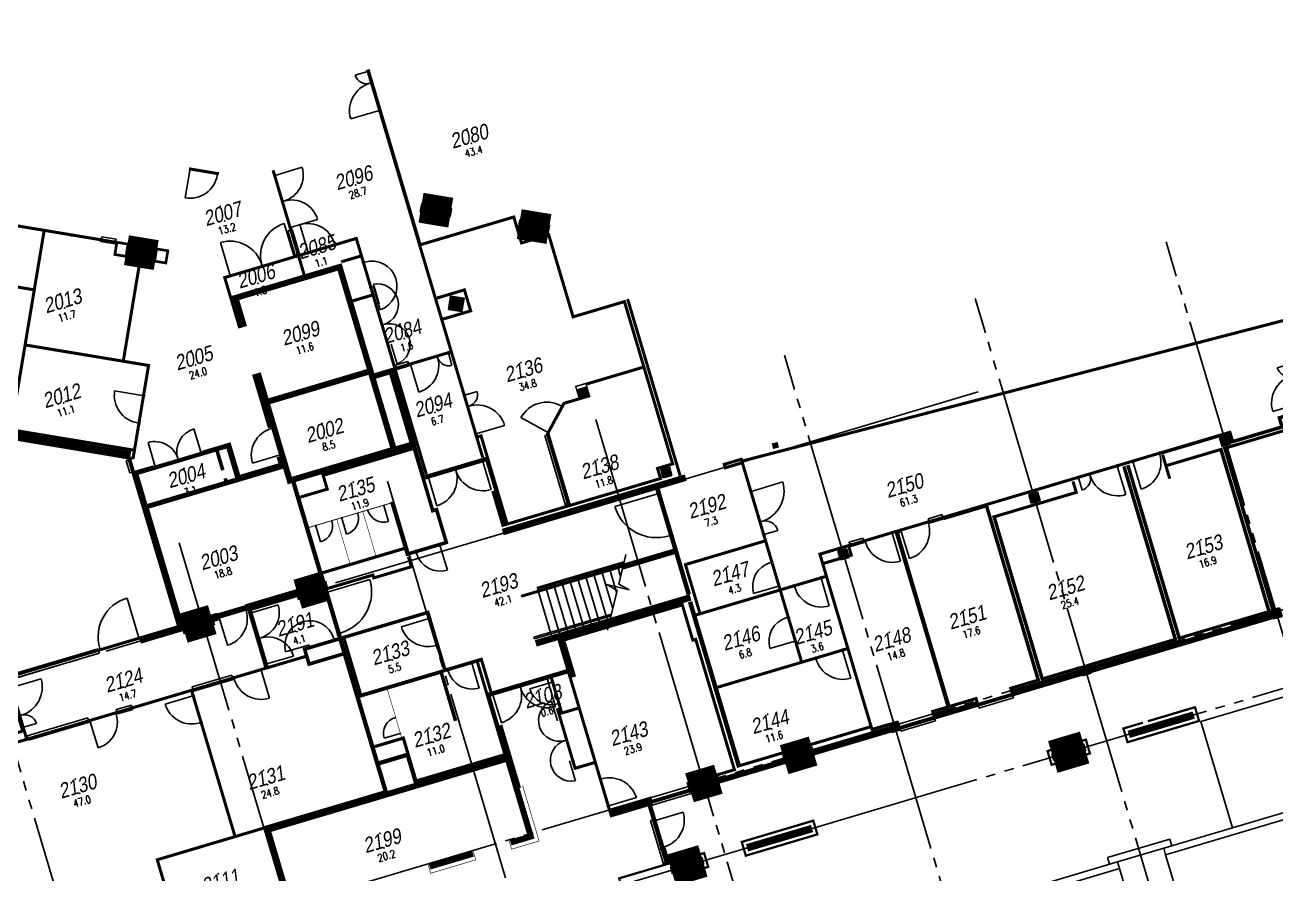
# Model space of a CAD drawing. Extents: x -10617 to 141157, y 29682 to 109360.
# Drawn here: x 33514 to 74983, y 68256 to 96394 of the extents above; entities that cross this region are included whole.
import ezdxf
from ezdxf.enums import TextEntityAlignment as Align

# ---------------------------------------------------------------- set-up
doc = ezdxf.new("R2010")
doc.units = 0
doc.header["$LTSCALE"] = 50
doc.linetypes.add('4PHAN', pattern=[158.75, 127, -6.35, 6.35, -6.35, 6.35, -6.35])
doc.linetypes.add('INVISIBLE', pattern=[999999, 0, -999999])
doc.layers.get('0').update_dxf_attribs({"linetype": 'CONTINUOUS'})
for name, color, linetype in [('CL_02', 7, 'CONTINUOUS'), ('ED_02', 7, 'CONTINUOUS'), ('EW_02', 7, 'CONTINUOUS'), ('GRIDLINE_02', 15, '4PHAN'), ('HEADER_02', 7, 'INVISIBLE'), ('ND_02', 7, 'CONTINUOUS'), ('NS_02', 7, 'CONTINUOUS'), ('NW_02', 7, 'CONTINUOUS'), ('RI_02', 7, 'CONTINUOUS'), ('SC_02', 7, 'CONTINUOUS'), ('UF_02', 7, 'CONTINUOUS'), ('WW_02', 7, 'CONTINUOUS')]:
    doc.layers.add(name, color=color, linetype=linetype)
doc.styles.add('SIMPLEX', font='ARIALN.TTF', dxfattribs={"oblique": 10})
doc.styles.get("Standard").update_dxf_attribs({"font": 'simplex.shx'})

# ---------------------------------------------------------------- blocks, each defined once
blk = doc.blocks.new('RM_SPAM')
for p in [(0, 2.5), (0, 0)]:
    blk.add_point(p)
at = {"style": 'SIMPLEX', "oblique": 10}
blk.add_attdef('RM_NUM', text='', height=2.5, dxfattribs=at).set_placement((0, 0), align=Align.CENTER)
at = {"flags": 1}
for tag, p, width in [('SITENO', (-15, 0), 0.8), ('IN_OU_CODE', (-15, -2), 0.8), ('RM_CO_CODE', (-15, -4), 0.8), ('RM_TY_CODE', (-15, -6), 0.7), ('RM_FU_CODE', (-15, -8), 0.8), ('OCC/USE', (-15, -10), 0.8)]:
    blk.add_attdef(tag, p, '', height=1.25, dxfattribs=dict(at, width=width))
at = {"width": 0.8, "flags": 1}
for tag, p in [('BL_NUM', (15, 0)), ('LEVEL', (15, -2)), ('%S/L', (15, -4)), ('STUDCAP', (15, -6))]:
    blk.add_attdef(tag, text='', height=1.25, dxfattribs=at).set_placement(p, align=Align.RIGHT)
at = {"width": 0.8}
for tag, p in [('RM_AREA', (0, -2)), ('USE', (-0.24, -4.05)), ('USE2', (-0.24, -6.05))]:
    blk.add_attdef(tag, text='', height=1.25, dxfattribs=at).set_placement(p, align=Align.CENTER)
at = {"width": 0.8, "flags": 1}
blk.add_attdef('SERVS', text='', height=1.25, dxfattribs=at).set_placement((0, -8), align=Align.CENTER)
blk = doc.blocks.new('SPL')
for p, q in [((1, 0.5), (0, 0.5)), ((1, -0.5), (1, 0.5)), ((0, -0.5), (1, -0.5))]:
    blk.add_line(p, q)
blk = doc.blocks.new('WNOF')
blk.add_line((-0.5, 0), (0.5, 0))
at = {"flags": 1}
blk.add_attdef('SILLHT', text='', height=0.1, dxfattribs=at).set_placement((0, 0), align=Align.MIDDLE)
blk = doc.blocks.new('WNFRAME')
for p, q in [((-0.5, -0.5), (-0.5, 0.5)), ((0.5, -0.5), (0.5, 0.5))]:
    blk.add_line(p, q)
at = {"flags": 1}
blk.add_attdef('SILLHT', text='', height=0.1, dxfattribs=at).set_placement((0, 0), align=Align.MIDDLE)
blk = doc.blocks.new('DR2U90')
for p, q in [((-0.46, 0), (-0.46, 0.65)), ((0.46, 0), (0.46, 0.27))]:
    blk.add_line(p, q)
for centre, radius, start, end in [((-0.46, 0), 0.65, 0, 90), ((0.46, 0), 0.27, 90, 180)]:
    blk.add_arc(centre, radius, start, end)
at = {"flags": 1}
blk.add_attdef('SILLHT', text='', height=0.1, dxfattribs=at).set_placement((0, 0), align=Align.MIDDLE)
blk = doc.blocks.new('DR1H90')
blk.add_line((-0.46, 0), (-0.46, 0.92))
blk.add_arc((-0.46, 0), 0.92, 0, 90)
at = {"flags": 1}
blk.add_attdef('SILLHT', text='', height=0.1, dxfattribs=at).set_placement((0, 0), align=Align.MIDDLE)
blk = doc.blocks.new('DRFRAME')
for p, q in [((-0.5, -0.5), (-0.5, 0.5)), ((0.5, -0.5), (0.5, 0.5))]:
    blk.add_line(p, q)
at = {"flags": 1}
blk.add_attdef('SILLHT', text='', height=0.1, dxfattribs=at).set_placement((0, 0), align=Align.MIDDLE)
blk = doc.blocks.new('DR2H180')
for p, q in [((-0.46, 0.04), (-0.92, 0.04)), ((0.46, 0.04), (0.92, 0.04))]:
    blk.add_line(p, q)
for centre, start, end in [((-0.46, 0), 359.9998, 175.011), ((0.46, 0), 4.989, 180.0002)]:
    blk.add_arc(centre, 0.46, start, end)
at = {"flags": 1}
blk.add_attdef('SILLHT', text='', height=0.1, dxfattribs=at).set_placement((0, 0), align=Align.MIDDLE)
blk = doc.blocks.new('DR2H90')
for p, q in [((-0.46, 0), (-0.46, 0.46)), ((0.46, 0), (0.46, 0.46))]:
    blk.add_line(p, q)
for centre, start, end in [((-0.46, 0), 359.9998, 89.9998), ((0.46, 0), 90.0002, 180.0002)]:
    blk.add_arc(centre, 0.46, start, end)
at = {"flags": 1}
blk.add_attdef('SILLHT', text='', height=0.1, dxfattribs=at).set_placement((0, 0), align=Align.MIDDLE)
blk = doc.blocks.new('DR1H180')
blk.add_line((-0.46, 0.04), (-1.379, 0.04))
blk.add_arc((-0.46, 0), 0.92, 0, 177.5077)
at = {"flags": 1}
blk.add_attdef('SILLHT', text='', height=0.1, dxfattribs=at).set_placement((0, 0), align=Align.MIDDLE)
blk = doc.blocks.new('C-S')
for p, q in [((0.5, 0.5), (-0.5, 0.5)), ((-0.5, 0.5), (-0.5, -0.5)), ((0.5, -0.5), (0.5, 0.5)), ((-0.5, -0.5), (0.5, -0.5))]:
    blk.add_line(p, q)
at = {"const_width": 1}
blk.add_lwpolyline([(-0.5, 0), (0.5, 0)], dxfattribs=at)

msp = doc.modelspace()

# ---------------------------------------------------------------- linework, layer by layer
at = {"layer": 'EW_02', "flags": 128}
for points, const_width in [([(33017, 82792), (37012, 82127)], 280), ([(49349, 79589), (55417, 81392)], 220), ([(50445, 75899), (55574, 77422)], 220), ([(68832, 75004), (74871, 76798)], 190), ([(51634, 74812), (51272, 76029)], 220), ([(70575, 73271), (69926, 73078), (70061, 72623), (72434, 73328), (72298, 73783), (70738, 73319)], 75), ([(70101, 72883), (72258, 73523)], 250), ([(54366, 70058), (54217, 70562)], 150), ([(57448, 69123), (59605, 69763)], 250), ([(53236, 68027), (53211, 68111), (56026, 68948), (56162, 68492), (55025, 68155)], 75)]:
    msp.add_lwpolyline(points, dxfattribs=dict(at, const_width=const_width))
at = {"layer": 'EW_02', "const_width": 75, "flags": 128}
for points in [[(67545, 71875), (68815, 72252), (68680, 72708), (67410, 72330)], [(57408, 68863), (59780, 69568), (59645, 70023), (57273, 69318)]]:
    msp.add_lwpolyline(points, close=True, dxfattribs=at)
at = {"layer": 'GRIDLINE_02'}
for p, q in [((140445, 96394), (2439, 55384)), ((141157, 93997), (3151, 52988)), ((78460, 65247), (71339, 89211)), ((72133, 63367), (65012, 87331)), ((65807, 61487), (58686, 85451)), ((65116, 84233), (-353, 64778)), ((60862, 54958), (52433, 83322)), ((53960, 52907), (45529, 81279)), ((47058, 50856), (38628, 79227)), ((40157, 48805), (31726, 77176))]:
    msp.add_line(p, q, dxfattribs=at)
at = {"layer": 'HEADER_02', "flags": 128}
for points, const_width, elevation in [([(44878, 94915), (45294, 93516)], 120, 2100), ([(38948, 91628), (39935, 91464)], 100, 2100), ([(42325, 89603), (41767, 91482)], 100, 2100), ([(42565, 88798), (42325, 89603)], 100, 2100), ([(36042, 89274), (35035, 89441)], 100, 2100), ([(36515, 89195), (36042, 89274)], 100, 2100), ([(43825, 89120), (42866, 88836)], 100, 2100), ([(42531, 88736), (40230, 88052)], 100, 2100), ([(44980, 87690), (44724, 88553)], 100, 2100), ([(45563, 85730), (45135, 87168)], 100, 2100), ([(46238, 85143), (47599, 85548)], 100, 2100), ([(46238, 85143), (45826, 85020)], 100, 2100), ([(37285, 83162), (37450, 84148)], 100, 2100), ([(48473, 82782), (48057, 84181)], 100, 2100), ([(50840, 82853), (51348, 83790)], 100, 2100), ([(41759, 83084), (42044, 82123)], 200, 2100), ([(50836, 82815), (51523, 80506)], 100, 2100), ([(37775, 81710), (39424, 82200)], 140, 2100), ([(71155, 82213), (70196, 81928)], 100, 2100), ([(36964, 81983), (37084, 81578)], 100, 2100), ([(48755, 81991), (46800, 81409)], 150, 2100), ([(68375, 81387), (69774, 81802)], 100, 2100), ([(54953, 79424), (54506, 80929)], 150, 2100), ([(58020, 79443), (57558, 80996)], 100, 2100), ([(45429, 80485), (44854, 80314)], 30, 1800), ([(44567, 80228), (43991, 80057)], 30, 1800), ([(63946, 80071), (63486, 79934)], 100, 2100), ([(43704, 79972), (43129, 79801)], 30, 1800), ([(62298, 79581), (61320, 79290)], 100, 2100), ([(63486, 79934), (62508, 79643)], 100, 2100), ([(46435, 78931), (47298, 79187)], 118, 2100), ([(60860, 79153), (61320, 79290)], 100, 2100), ([(58519, 77766), (58262, 78628)], 100, 2100), ([(58978, 77798), (59936, 78082)], 100, 2100), ([(43932, 76164), (43490, 77650)], 144, 2100), ([(39897, 76796), (40856, 77081)], 190, 2100), ([(41513, 75132), (40965, 76977)], 150, 2100), ([(47199, 75810), (46914, 76769)], 114, 2100), ([(59060, 75944), (58804, 76807)], 100, 2100), ([(35952, 75671), (37347, 76085)], 100, 2100), ([(43798, 76011), (42935, 75754)], 118, 2100), ([(32959, 74781), (35952, 75671)], 100, 2100), ([(59690, 75401), (60649, 75686)], 100, 2100), ([(40397, 74749), (41374, 75039)], 100, 2100), ([(47493, 75022), (48355, 75278)], 118, 2100), ([(39083, 74358), (40397, 74749)], 100, 2100), ([(50893, 74795), (48938, 74214)], 150, 2100), ([(51224, 73876), (50996, 74643)], 100, 2100), ([(33021, 74487), (33448, 73049)], 150, 2100), ([(39363, 73242), (39078, 74200)], 100, 2100), ([(66257, 74192), (65106, 73850)], 100, 2100), ([(36562, 73609), (35628, 73331)], 100, 2100), ([(37070, 73760), (36562, 73609)], 100, 2100), ([(45795, 73468), (45966, 72893)], 18, 1800), ([(51256, 73417), (51683, 71979)], 100, 2100), ([(62518, 73081), (63668, 73423)], 100, 2100), ([(33620, 72735), (35628, 73331)], 100, 2100), ([(52576, 71430), (52861, 70472)], 100, 2100), ([(54274, 70631), (55569, 71016)], 100, 2100), ([(54651, 69100), (54366, 70058)], 150, 2100), ([(54651, 69100), (54794, 68621)], 150, 2100)]:
    msp.add_lwpolyline(points, dxfattribs=dict(at, const_width=const_width, elevation=elevation))
at = {"layer": 'HEADER_02', "const_width": 100, "flags": 128}
msp.add_lwpolyline([(36964, 81983), (37084, 81578)], dxfattribs=at)
at = {"layer": 'NS_02', "flags": 128}
for points, const_width in [([(45625, 80543), (45429, 80485)], 30), ([(43991, 80057), (43704, 79972)], 30), ([(44854, 80314), (44567, 80228)], 30), ([(44715, 80257), (45142, 78819)], 18), ([(43129, 79801), (42933, 79743)], 30), ([(43852, 80000), (44279, 78562)], 18), ([(45529, 74363), (45795, 73468)], 18), ([(45966, 72893), (45994, 72797)], 18)]:
    msp.add_lwpolyline(points, dxfattribs=dict(at, const_width=const_width))
at = {"layer": 'NW_02', "flags": 128}
for points, const_width in [([(46590, 89154), (45294, 93516)], 120), ([(41767, 91482), (41738, 91578)], 100), ([(48057, 84181), (46594, 89103), (49717, 90031), (49973, 89171), (50875, 89439), (51683, 86721), (53385, 87227), (54984, 81848), (54481, 81698), (54580, 81363), (49548, 79867)], 100), ([(34141, 89540), (33049, 82980), (37092, 82307)], 100), ([(35035, 89441), (33260, 89737)], 100), ([(37386, 88639), (38181, 88507), (38248, 88912), (36560, 89193), (36493, 88788), (37287, 88655)], 89), ([(44724, 88553), (44496, 89320), (43825, 89120)], 100), ([(36779, 85299), (37346, 88702)], 100), ([(42866, 88836), (42531, 88736)], 100), ([(42764, 88127), (42593, 88702)], 100), ([(43996, 88545), (44619, 88730)], 100), ([(40777, 86389), (40492, 87348), (43943, 88373), (45741, 82321), (42291, 81294), (42044, 82123)], 200), ([(40230, 88052), (40134, 88024), (40633, 86346)], 100), ([(33770, 87624), (32883, 87772)], 100), ([(45135, 87168), (44980, 87690)], 100), ([(47169, 87344), (48080, 87615), (48287, 86920), (47376, 86649)], 100), ([(44380, 87251), (45003, 87436)], 100), ([(55232, 81452), (53491, 87311)], 100), ([(57325, 81951), (75769, 86740)], 100), ([(37450, 84148), (37610, 85110), (33566, 85783)], 100), ([(46818, 81504), (45563, 85730)], 100), ([(45120, 84764), (45652, 84922), (46370, 82502), (45838, 82344)], 190), ([(45826, 85020), (45826, 85020)], 100), ([(46238, 85143), (46238, 85143)], 100), ([(53982, 85045), (52136, 84496)], 100), ([(41089, 84813), (41615, 83041)], 100), ([(41759, 83084), (41232, 84855)], 200), ([(41613, 83925), (44872, 84894)], 200), ([(51867, 83999), (51383, 83855), (51348, 83790)], 100), ([(76264, 83723), (75095, 83375), (75185, 83073), (73540, 82584), (73450, 82886), (71157, 82205)], 116), ([(76141, 83611), (76249, 83247), (73232, 82350)], 100), ([(37003, 82026), (37101, 82055), (37285, 83162)], 100), ([(39424, 82200), (40239, 82442), (40546, 81407)], 140), ([(40330, 82555), (39401, 82278)], 23), ([(40303, 82558), (40630, 81458), (41919, 81841)], 50), ([(48473, 82782), (48473, 82782)], 100), ([(48688, 82059), (48487, 82734), (48631, 82777), (48834, 82092)], 100), ([(50840, 82853), (50831, 82835), (50836, 82815)], 100), ([(58290, 82434), (58484, 82484)], 190), ([(39885, 82264), (40071, 81636)], 120), ([(41900, 82081), (41974, 81831)], 100), ([(42641, 80746), (43533, 81011), (43397, 81467), (46359, 82347)], 100), ([(46741, 81314), (46414, 82415)], 144), ([(49490, 79798), (48810, 82085)], 150), ([(71155, 82213), (71155, 82213)], 100), ([(71225, 82150), (71462, 81355)], 100), ([(71382, 81800), (73213, 82344)], 100), ([(73171, 82280), (74739, 77004)], 116), ([(74869, 77043), (73302, 82319)], 116), ([(36953, 82018), (36964, 81983)], 100), ([(37775, 81710), (37195, 81538), (37523, 80435), (42042, 81779)], 140), ([(37752, 81788), (37129, 81603)], 23), ([(37623, 80379), (42067, 81700)], 25), ([(57558, 80996), (57259, 82002), (56694, 81834), (56729, 81719), (57245, 81873)], 100), ([(70196, 81928), (69774, 81802)], 100), ([(71633, 76081), (69943, 81769)], 116), ([(70073, 81808), (71763, 76120)], 116), ([(37072, 81574), (38579, 76503)], 75), ([(40151, 81368), (40172, 81296)], 120), ([(42417, 81227), (43387, 77963)], 144), ([(47298, 79187), (47481, 79242), (47157, 80333), (47031, 80295), (46729, 81310)], 118), ([(68375, 81387), (65432, 80512)], 100), ([(68254, 81267), (68362, 80903), (65582, 80077)], 100), ([(49370, 79762), (49018, 80947)], 100), ([(54506, 80929), (54484, 81000)], 150), ([(45671, 80593), (46187, 78857), (46435, 78931)], 118), ([(63952, 80050), (65438, 80492)], 142), ([(65403, 80407), (67089, 74731)], 116), ([(38687, 76536), (37547, 80370)], 150), ([(67220, 74770), (65652, 80045)], 116), ([(62335, 79592), (62298, 79581)], 100), ([(64116, 73848), (62409, 79592), (62514, 79623)], 142), ([(55518, 77521), (54953, 79424)], 150), ([(58014, 79285), (55407, 78510), (55877, 76928)], 100), ([(58262, 78628), (58020, 79443)], 100), ([(43380, 78240), (46071, 79040)], 105), ([(43541, 77717), (45046, 78164), (45075, 78069), (46321, 78439), (46221, 78774)], 100), ([(55018, 78942), (53279, 78425)], 190), ([(60819, 78797), (60906, 78823), (60812, 79139), (59863, 78857), (61590, 73045), (62165, 73216)], 100), ([(60005, 78555), (60532, 78712)], 100), ([(60032, 78111), (59936, 78082)], 100), ([(40856, 77081), (42538, 77581)], 190), ([(40826, 77184), (43323, 77926)], 25), ([(40907, 76997), (40914, 76973), (42549, 77459), (42577, 77363), (43426, 77615)], 50), ([(58978, 77798), (55767, 76843)], 100), ([(58804, 76807), (58519, 77766)], 100), ([(56456, 71540), (57031, 71711), (55746, 76034), (55651, 76006), (55303, 77175), (51287, 75982)], 100), ([(57190, 71790), (55559, 77277)], 150), ([(37342, 76032), (37375, 75921), (38758, 76332), (38789, 76227), (39795, 76526), (39764, 76631), (39908, 76674), (39901, 76698)], 50), ([(39867, 76899), (38755, 76569)], 25), ([(39706, 76739), (39897, 76796)], 190), ([(46914, 76769), (46868, 76925), (44031, 76082)], 114), ([(71722, 76056), (74809, 76973)], 100), ([(37360, 76042), (38747, 76454)], 190), ([(43894, 76039), (43798, 76011)], 118), ([(43946, 76116), (43932, 76164)], 144), ([(45470, 70988), (43946, 76116)], 144), ([(44097, 76042), (44635, 74230)], 100), ([(51632, 74785), (51751, 74821), (51411, 75966)], 50), ([(59246, 75321), (59061, 75944)], 100), ([(71703, 76050), (68782, 75182)], 100), ([(42795, 75461), (41374, 75039)], 100), ([(42935, 75754), (42783, 75709), (42930, 75212), (44041, 75543)], 118), ([(47246, 74947), (47439, 75004), (47199, 75810)], 114), ([(60744, 75715), (60649, 75686)], 100), ([(47493, 75022), (47493, 75022)], 118), ([(48691, 75378), (48355, 75278)], 118), ([(48816, 74256), (48516, 75265)], 100), ([(48660, 75307), (48959, 74299)], 100), ([(59690, 75401), (56479, 74447)], 100), ([(68492, 75096), (67178, 74705)], 100), ([(44604, 74155), (47248, 74940)], 127), ([(47319, 74909), (47788, 73330)], 118), ([(50996, 74643), (50925, 74883)], 100), ([(50994, 74825), (51473, 74968)], 150), ([(51577, 74795), (52576, 71430)], 100), ([(66242, 74240), (66191, 74412), (67159, 74700)], 100), ([(66244, 74235), (68544, 74918)], 190), ([(39078, 74200), (39036, 74344), (37070, 73760)], 100), ([(48840, 74263), (49461, 72174)], 150), ([(51836, 73746), (51309, 73589), (51224, 73876)], 100), ([(65092, 73898), (65041, 74070), (63603, 73643), (63654, 73470)], 100), ([(63656, 73466), (65094, 73893)], 190), ([(51256, 73417), (51156, 73752)], 100), ([(33151, 72908), (33486, 73008), (33572, 72720), (33236, 72621)], 100), ([(40477, 69494), (39363, 73242)], 100), ([(49287, 73197), (49580, 72209)], 100), ([(61514, 73126), (57248, 71859)], 100), ([(59678, 72284), (62218, 73038)], 190), ([(46197, 72283), (46055, 72760), (45103, 72477)], 105), ([(42997, 67332), (42326, 67133), (41557, 69721), (49513, 72085), (50282, 69497), (49611, 69297)], 200), ([(46473, 71286), (46198, 72209), (45265, 71931)], 144), ([(46528, 71354), (49374, 72200)], 100), ([(49933, 71110), (49604, 72216)], 50), ([(52372, 71943), (51749, 71758), (51683, 71979)], 100), ([(56514, 71344), (58695, 71992)], 190), ([(56449, 71564), (55466, 71272), (55530, 71056)], 50), ([(41425, 69812), (45394, 70991)], 50), ([(50009, 71189), (50556, 69349), (49645, 69078), (49554, 69385)], 20), ([(52861, 70472), (52893, 70366)], 100), ([(52920, 70275), (54262, 70674)], 190), ([(52869, 70359), (52930, 70153), (54152, 70516)], 50), ([(54284, 70686), (54251, 70796), (52933, 70405)], 50), ([(41435, 69779), (37898, 68727), (38622, 66293)], 100), ([(48365, 68927), (46927, 68500)], 200), ([(46870, 68587), (46961, 68280), (48456, 68725), (48365, 69032)], 20)]:
    msp.add_lwpolyline(points, dxfattribs=dict(at, const_width=const_width))
at = {"layer": 'NW_02', "const_width": 50, "flags": 128}
msp.add_lwpolyline([(51898, 83982), (52233, 84082), (52105, 84513), (51770, 84414)], close=True, dxfattribs=at)
at = {"layer": 'SC_02'}
for p, q in [((53194, 77865), (53428, 78843)), ((53344, 78491), (49973, 77490)), ((49987, 77442), (53330, 78435)), ((52882, 78407), (52896, 78359)), ((53146, 78485), (53160, 78437)), ((53174, 78389), (53254, 78118)), ((51564, 78015), (51578, 77967)), ((51827, 78093), (51842, 78045)), ((51856, 77997), (52255, 76655)), ((52091, 78172), (52105, 78124)), ((52120, 78076), (52518, 76734)), ((52355, 78250), (52369, 78202)), ((52383, 78154), (52782, 76812)), ((52618, 78328), (52633, 78280)), ((52647, 78232), (52999, 77049)), ((52910, 78311), (53126, 77584)), ((50509, 77702), (50524, 77654)), ((50538, 77606), (50937, 76264)), ((50773, 77780), (50787, 77732)), ((50802, 77684), (51200, 76342)), ((51037, 77858), (51051, 77810)), ((51065, 77762), (51464, 76420)), ((51300, 77937), (51315, 77889)), ((51329, 77841), (51728, 76499)), ((51592, 77919), (51991, 76577)), ((52799, 77847), (53538, 77670)), ((53143, 77651), (52799, 77847)), ((52828, 76334), (53143, 77651)), ((53538, 77670), (53194, 77865)), ((49973, 77490), (49987, 77442)), ((52954, 76863), (50386, 76100)), ((50400, 76052), (52941, 76807)), ((52796, 76764), (52810, 76716)), ((51478, 76372), (51492, 76324)), ((51742, 76451), (51756, 76403)), ((52005, 76529), (52020, 76481)), ((52269, 76607), (52283, 76559)), ((52533, 76686), (52547, 76638)), ((50386, 76100), (50400, 76052)), ((50951, 76216), (50965, 76168)), ((51215, 76294), (51229, 76246))]:
    msp.add_line(p, q, dxfattribs=at)
at = {"layer": 'UF_02'}
for p, q in [((53370, 78604), (50495, 77749)), ((50509, 77702), (53357, 78548)), ((50495, 77749), (50509, 77702)), ((72495, 73307), (80173, 75588)), ((73540, 69789), (72495, 73307)), ((71261, 69112), (82380, 72416)), ((82446, 72195), (71326, 68891)), ((69393, 68797), (71464, 69412)), ((71464, 69412), (71529, 69191)), ((71529, 69191), (69459, 68576)), ((71326, 68891), (71261, 69112)), ((71326, 68891), (73150, 62756)), ((63305, 66747), (69727, 68656)), ((69793, 68435), (63370, 66527)), ((69459, 68576), (69393, 68797)), ((69727, 68656), (69793, 68435)), ((69793, 68435), (71616, 62301))]:
    msp.add_line(p, q, dxfattribs=at)

# ---------------------------------------------------------------- block references
at = {"layer": 'CL_02', "zscale": 4350}
for p, xscale, yscale, rotation in [((47134, 90256), 1000.000428260896, 279.9993887129408, 350.5498284978787), ((50389, 89714), 1000.000428260896, 279.9993887129408, 350.5498284978787), ((37370, 88850), 999.999999993242, 300.0000000010099, 350.5497999959503), ((47809, 87153), 449.999999983898, 449.999999983898, 350.5497999975443), ((52016, 84200), 300.0000000148723, 300.0000000148723, 16.54980000264444), ((73300, 82610), 299.999999968245, 300.0000000061285, 16.54999999999953), ((54769, 81569), 299.999999968245, 300.0000000061285, 14.51373393608268), ((66974, 80730), 299.999999968245, 300.0000000061285, 16.54999999999953), ((60647, 78850), 299.999999968245, 300.0000000061285, 16.54999999999953), ((43034, 77671), 999.9997394895984, 300.0001567135079, 16.54979999919203), ((39242, 76544), 999.9999999999999, 300, 16.55000000000061), ((74999, 76894), 299.999999968245, 300.0000000061285, 16.54999999999953), ((68672, 75014), 299.999999968245, 300.0000000061285, 16.54999999999953), ((62346, 73134), 299.999999968245, 300.0000000061285, 16.54999999999953), ((59159, 72187), 1000, 300, 16.5497999970512), ((68112, 72291), 1100, 250, 16.54974029826121), ((56019, 71254), 1000, 300, 16.5497999970512), ((55465, 68533), 1087.5, 250, 16.54974029824646)]:
    msp.add_blockref('C-S', p, dxfattribs=dict(at, xscale=xscale, yscale=yscale, rotation=rotation))
at = {"layer": 'ED_02'}
for name, p, xscale, yscale, zscale, rotation in [('DR1H90', (54581, 69601), 1000, 1000, 2075, 286.5498), ('SPL', (54437, 69558), 50, 1000, 50, 196.5497999996843), ('DRFRAME', (54509, 69579), 949.9999999999999, 150, 2075, 286.5498)]:
    msp.add_blockref(name, p, dxfattribs=dict(at, xscale=xscale, yscale=yscale, zscale=zscale, rotation=rotation))
at = {"layer": 'ND_02'}
for name, p, xscale, yscale, zscale, rotation in [('DR2U90', (45028, 94198), 1460.038422358707, 1460.038422358707, 2075, 106.54973), ('DRFRAME', (45086, 94215), 1410.038422358708, 119.9999999999999, 2075, 286.54973), ('DRFRAME', (39441, 91546), 950, 100, 2075, 170.549787), ('DR2H90', (42094, 90557), -1960, 1960, 2075, 286.549798), ('DR1H90', (39433, 91497), -1000, 1000, 2075, 170.549787), ('DRFRAME', (42046, 90543), 1910, 100, 2075, 286.549798), ('DR1H90', (43331, 89026), 1000, 1000, 2075, 16.549822), ('DR2H90', (41366, 88442), 2400, 2400, 2075, 16.549822), ('DRFRAME', (35539, 89358), 970, 100, 2075, 350.546478), ('DRFRAME', (43346, 88978), 950.0000000000001, 100, 2075, 16.549822), ('DRFRAME', (41381, 88394), 2350, 100, 2075, 16.549822), ('DR1H180', (44900, 88136), -900, 900, 2075, 286.549856), ('DRFRAME', (44852, 88122), 850, 100, 2075, 286.549856), ('DR2H180', (45397, 86463), -1500, 1500, 2075, 286.549856), ('DRFRAME', (45349, 86449), 1450, 100, 2075, 286.549856), ('DRFRAME', (46918, 85345), 1370, 100, 2075, 196.557396), ('DR2U90', (46933, 85297), -1420, 1420, 2075, 196.557396), ('DR2U90', (75594, 84502), 1459.999999999999, 1459.999999999999, 2075, 106.549788), ('DR1H90', (37318, 83663), -1000, 1000, 2075, 80.54978900000002), ('DR2U90', (48313, 83496), -1459.999999999999, 1459.999999999999, 2075, 286.549741), ('DR1H90', (51050, 83345), 1065, 1065, 2075, 61.549235), ('DRFRAME', (37368, 83655), 950, 100, 2075, 260.549789), ('DRFRAME', (48265, 83482), 1410, 100, 2075, 286.549741), ('DRFRAME', (51094, 83321), 1015, 100, 2075, 241.5492349999999), ('DR2H90', (38579, 82022), -1719.998751588424, 1719.998751588424, 2075, 16.54978699999999), ('DR1H90', (41806, 82575), 1002.342553844668, 1002.342553844668, 2075, 106.549806), ('DRFRAME', (41901, 82604), 952.3425538446685, 200, 2075, 286.549806), ('DRFRAME', (38599, 81955), 1669.998751588424, 140, 2075, 16.54978699999999), ('DRFRAME', (70675, 82070), 950, 100, 2075, 16.549799), ('DR1H90', (70690, 82022), -1000, 1000, 2075, 196.549799), ('DRFRAME', (47777, 81700), 1990, 150, 2075, 16.549918), ('DR2H90', (47799, 81628), 2040, 2040, 2075, 196.549918), ('DRFRAME', (69075, 81594), 1410, 100, 2075, 196.549799), ('DR2U90', (69089, 81547), 1459.999999999999, 1459.999999999999, 2075, 196.549799), ('DRFRAME', (54729, 80176), 1519.3, 150, 2075, 286.549772), ('DRFRAME', (57789, 80219), 1570, 100, 2075, 286.561292), ('DR2U90', (57837, 80234), 1620, 1620, 2075, 286.561292), ('DRFRAME', (45142, 80399), 549.9983424197853, 30, 1775, 196.5500719999999), ('DR1H90', (45146, 80385), 599.9983424197851, 599.9983424197851, 1775, 196.5500719999999), ('DR1H90', (54657, 80155), -1569.3, 1569.3, 2075, 106.549772), ('DRFRAME', (44279, 80143), 549.9994639414526, 30, 1775, 196.549798), ('DR1H90', (44283, 80129), -599.9994639414526, 599.9994639414526, 1775, 196.549798), ('DRFRAME', (43416, 79887), 550.0008703170892, 30, 1775, 196.54947), ('DR1H90', (43420, 79872), -600.0008703170893, 600.0008703170893, 1775, 196.54947), ('DRFRAME', (61809, 79435), 970, 100, 2075, 16.549718), ('DRFRAME', (62997, 79789), 970.0000000000001, 100, 2075, 16.5498), ('DR1H90', (63012, 79741), -1020, 1020, 2075, 196.5498), ('DRFRAME', (46867, 79059), 850, 117.9999999999999, 2075, 196.549735), ('DR1H90', (61823, 79387), 1020, 1020, 2075, 196.549718), ('DR1H90', (46884, 79003), 900, 900, 2075, 196.549735), ('DR1H90', (58343, 78183), 900, 900, 2075, 106.561292), ('DRFRAME', (58391, 78197), 849.9999999999999, 100, 2075, 286.561292), ('DR1H90', (43780, 76928), 1550.1, 1550.1, 2075, 286.549807), ('DRFRAME', (59457, 77940), 950, 100, 2075, 196.549816), ('DR1H90', (59471, 77892), 1000, 1000, 2075, 196.549816), ('DRFRAME', (43711, 76907), 1500.099999999999, 143.9999999999999, 2075, 286.549807), ('DR1H90', (36635, 75926), -1455, 1455, 2075, 16.54970999999994), ('DRFRAME', (40377, 76939), 949.9858094209584, 190, 2075, 16.549696), ('DR2H90', (41311, 76076), 1923.9, 1923.9, 2075, 286.5498), ('DR1H90', (40404, 76848), -999.9858094209584, 999.9858094209584, 2075, 196.549696), ('DRFRAME', (41239, 76055), 1873.9, 150, 2075, 286.5498), ('DR1H180', (43350, 75939), 900, 900, 2075, 16.549881), ('DRFRAME', (47057, 76289), 950, 114, 2075, 286.549805), ('DR1H90', (58884, 76361), 900, 900, 2075, 106.561292), ('DRFRAME', (58932, 76376), 849.9999999999999, 100, 2075, 286.561292), ('DR1H90', (47002, 76273), -1000, 1000, 2075, 106.549805), ('DRFRAME', (36650, 75878), 1405, 100, 2075, 196.54971), ('DRFRAME', (43367, 75882), 850, 117.9999999999999, 2075, 16.549881), ('DRFRAME', (60169, 75544), 950, 100, 2075, 196.549778), ('DR1H90', (60184, 75496), 1000, 1000, 2075, 196.549778), ('DRFRAME', (40886, 74894), 969.9999999999999, 100, 2075, 196.549821), ('DRFRAME', (47924, 75150), 850, 117.9999999999999, 2075, 196.549849), ('DR1H90', (47941, 75094), 900.0000000000001, 900.0000000000001, 2075, 196.549849), ('DR2U90', (33306, 73789), 1500.099999999999, 1500.099999999999, 2075, 286.549699), ('DR1H90', (40900, 74846), 1020, 1020, 2075, 196.549821), ('DRFRAME', (49915, 74505), 1990, 150, 2075, 16.549918), ('DR2H90', (49937, 74433), 2040, 2040, 2075, 196.549918), ('DR1H90', (51062, 74246), -800, 800, 2075, 106.5499369999999), ('DRFRAME', (51110, 74260), 750, 100, 2075, 286.549937), ('DR1H90', (39173, 73707), -999.9999999999999, 1000, 2075, 106.549802), ('DRFRAME', (39221, 73721), 950, 100, 2075, 286.5498020000001), ('DR2H180', (51422, 72683), -1500, 1500, 2075, 106.5501520000001), ('DRFRAME', (36095, 73470), 924.9999999999999, 100, 2075, 16.549799), ('DR1H90', (36109, 73422), -975, 975, 2075, 196.549799), ('DR1H90', (45872, 73178), 600.0000026345501, 600.0000026345501, 1775, 106.549769), ('DRFRAME', (45880, 73181), 550.0000026345501, 18, 1775, 286.549769), ('DRFRAME', (51470, 72698), 1450, 100, 2075, 106.550152), ('DRFRAME', (52719, 70951), 949.9999999999999, 100, 2075, 106.550103), ('DR1H90', (52767, 70965), -1000, 1000, 2075, 286.550103)]:
    msp.add_blockref(name, p, dxfattribs=dict(at, xscale=xscale, yscale=yscale, zscale=zscale, rotation=rotation))
at = {"layer": 'RI_02', "xscale": 200, "yscale": 200, "zscale": 200, "rotation": 16.54980000000002}
for p, values in [((48304, 92470), {'RM_NUM': '2080', 'RM_AREA': '43.4'}), ((44470, 91094), {'RM_NUM': '2096', 'RM_AREA': '28.7'}), ((40132, 89902), {'RM_NUM': '2007', 'RM_AREA': '13.2'}), ((43256, 88803), {'RM_NUM': '2085', 'RM_AREA': '1.1'}), ((41237, 87834), {'RM_NUM': '2006', 'RM_AREA': '1.5'}), ((34828, 87014), {'RM_NUM': '2013', 'RM_AREA': '11.7'}), ((42710, 85940), {'RM_NUM': '2099', 'RM_AREA': '11.6'}), ((46089, 86003), {'RM_NUM': '2084', 'RM_AREA': '1.6'}), ((39174, 85121), {'RM_NUM': '2005', 'RM_AREA': '24.0'}), ((50099, 84726), {'RM_NUM': '2136', 'RM_AREA': '34.8'}), ((34794, 83868), {'RM_NUM': '2012', 'RM_AREA': '11.1'}), ((47105, 83559), {'RM_NUM': '2094', 'RM_AREA': '6.7'}), ((43503, 82715), {'RM_NUM': '2002', 'RM_AREA': '8.5'}), ((52624, 81511), {'RM_NUM': '2138', 'RM_AREA': '11.8'}), ((38922, 81218), {'RM_NUM': '2004', 'RM_AREA': '3.1'}), ((44538, 80768), {'RM_NUM': '2135', 'RM_AREA': '11.9'}), ((62728, 80893), {'RM_NUM': '2150', 'RM_AREA': '61.3'}), ((56181, 80202), {'RM_NUM': '2192', 'RM_AREA': '7.3'}), ((72644, 78859), {'RM_NUM': '2153', 'RM_AREA': '16.9'}), ((39998, 78497), {'RM_NUM': '2003', 'RM_AREA': '18.8'}), ((56953, 77963), {'RM_NUM': '2147', 'RM_AREA': '4.3'}), ((49281, 77580), {'RM_NUM': '2193', 'RM_AREA': '42.1'}), ((68074, 77501), {'RM_NUM': '2152', 'RM_AREA': '25.4'}), ((64809, 76530), {'RM_NUM': '2151', 'RM_AREA': '17.6'}), ((42527, 76292), {'RM_NUM': '2191', 'RM_AREA': '4.1'}), ((57311, 75828), {'RM_NUM': '2146', 'RM_AREA': '6.8'}), ((59698, 76026), {'RM_NUM': '2145', 'RM_AREA': '3.6'}), ((62307, 75787), {'RM_NUM': '2148', 'RM_AREA': '14.8'}), ((45688, 75345), {'RM_NUM': '2133', 'RM_AREA': '5.5'}), ((36842, 74440), {'RM_NUM': '2124', 'RM_AREA': '14.7'}), ((50741, 73907), {'RM_NUM': '2108', 'RM_AREA': '0.6'}), ((58270, 73066), {'RM_NUM': '2144', 'RM_AREA': '11.6'}), ((47053, 72615), {'RM_NUM': '2132', 'RM_AREA': '11.0'}), ((53591, 72667), {'RM_NUM': '2143', 'RM_AREA': '23.9'}), ((41562, 71214), {'RM_NUM': '2131', 'RM_AREA': '24.8'}), ((35324, 70928), {'RM_NUM': '2130', 'RM_AREA': '47.0'}), ((45419, 69121), {'RM_NUM': '2199', 'RM_AREA': '20.2'}), ((40066, 67785), {'RM_NUM': '2111', 'RM_AREA': '9.2'})]:
    msp.add_blockref('RM_SPAM', p, dxfattribs=at).add_auto_attribs(values)
at = {"layer": 'WW_02'}
for name, p, xscale, yscale, zscale, rotation in [('SPL', (42397, 89186), 50, 840, 50, 196.549798), ('WNFRAME', (42445, 89201), 789.9999999999999, 100, 2075, 106.549798), ('SPL', (42445, 89201), 50, 840, 50, 16.549798), ('WNOF', (42445, 89201), 840, 840, 2100, 286.549798), ('SPL', (36278, 89234), 50.00000000000001, 479.9999999999998, 50.00000000000001, 260.546478), ('WNOF', (36278, 89234), 479.9999999999998, 479.9999999999998, 2100, 170.546478), ('SPL', (36287, 89284), 50, 479.9999999999998, 50, 80.54647800000001), ('WNFRAME', (36278, 89234), 429.9999999999999, 100, 2075, 170.546478), ('SPL', (46017, 85130), 50, 429.9999999999998, 50, 106.557396), ('SPL', (46032, 85082), 50, 429.9999999999998, 50, 286.557396), ('WNOF', (46032, 85082), 429.9999999999998, 429.9999999999998, 2100, 196.557396), ('WNFRAME', (46032, 85082), 379.9999999999999, 100, 2075, 196.557396), ('SPL', (51132, 81646), 49.99999999999999, 2408.599999999999, 49.99999999999999, 196.5498449999999), ('WNFRAME', (51179, 81661), 2358.6, 100, 2075, 286.549845), ('SPL', (51179, 81661), 50, 2408.599999999999, 50, 16.549845), ('WNOF', (51179, 81661), 2408.599999999999, 2408.599999999999, 2100, 286.549845), ('SPL', (36976, 81766, 900), 50, 422.5999999999999, 50, 196.549837), ('WNFRAME', (37024, 81780, 900), 372.6, 100, 1175, 286.549837), ('SPL', (37024, 81780, 900), 50, 422.5999999999999, 50, 16.549837), ('WNOF', (37024, 81780, 900), 422.5999999999999, 422.5999999999999, 1200, 286.549837), ('SPL', (63702, 80050), 49.99999999999999, 479.9999999999998, 49.99999999999999, 106.5498), ('SPL', (63716, 80002), 50, 479.9999999999998, 50, 286.5498), ('WNOF', (63716, 80002), 479.9999999999998, 479.9999999999998, 2100, 196.5498), ('WNFRAME', (63716, 80002), 429.9999999999998, 100, 2075, 196.5498), ('SPL', (61075, 79270), 49.99999999999999, 479.9999999999998, 49.99999999999999, 106.549718), ('SPL', (61090, 79222), 50, 479.9999999999998, 50, 286.549718), ('WNOF', (61090, 79222), 479.9999999999998, 479.9999999999998, 2100, 196.549718), ('WNFRAME', (61090, 79222), 429.9999999999999, 100, 2075, 16.549718), ('SPL', (34456, 75226), 49.99999999999999, 3122.5, 49.99999999999999, 106.54971), ('WNOF', (34456, 75226), 3122.5, 3122.5, 2100, 16.54971), ('WNFRAME', (34456, 75226), 3072.5, 100, 2075, 16.54971), ('SPL', (34470, 75178), 50, 3122.5, 50, 286.54971), ('SPL', (39726, 74601), 50.00000000000001, 1370, 50.00000000000001, 106.549821), ('SPL', (39740, 74553), 50, 1370, 50, 286.549821), ('WNOF', (39740, 74553), 1370, 1370, 2100, 196.549821), ('WNFRAME', (39740, 74553), 1320, 100, 2075, 16.549821), ('SPL', (65681, 74021), 50, 1200, 50, 106.549397), ('WNFRAME', (65681, 74021), 1150, 100, 2075, 196.5493969999999), ('SPL', (36802, 73733), 49.99999999999999, 529.9999999999999, 49.99999999999999, 106.549799), ('WNOF', (65681, 74021), 1200, 1200, 2100, 16.549397), ('SPL', (65696, 73973), 50.00000000000001, 1200, 50.00000000000001, 286.549397), ('SPL', (34609, 73081), 49.99999999999999, 2095, 49.99999999999999, 106.549799), ('SPL', (36816, 73685), 50, 529.9999999999999, 50, 286.549799), ('WNOF', (36816, 73685), 529.9999999999999, 529.9999999999999, 2100, 196.549799), ('WNFRAME', (36816, 73685), 479.9999999999998, 100, 2075, 196.549799), ('SPL', (63093, 73252), 50, 1200, 50, 106.549279), ('WNOF', (63093, 73252), 1200, 1200, 2100, 16.549279), ('WNFRAME', (63093, 73252), 1150, 100, 2075, 16.549279), ('SPL', (34624, 73033), 50, 2095, 50, 286.549799), ('WNOF', (34624, 73033), 2095, 2095, 2100, 196.549799), ('WNFRAME', (34624, 73033), 2044.999999999999, 100, 2075, 16.549799), ('SPL', (63108, 73204), 50, 1200, 50, 286.549279), ('SPL', (54922, 70823), 50.00000000000001, 1350, 50.00000000000001, 106.549785), ('WNOF', (54922, 70823), 1350, 1350, 2100, 16.549785), ('WNFRAME', (54922, 70823), 1300, 100, 2075, 16.549785), ('SPL', (54936, 70775), 50, 1350, 50, 286.549785), ('SPL', (54651, 68839), 50, 500, 50, 196.5498), ('WNFRAME', (54722, 68860), 450, 150, 2075, 286.5498), ('WNOF', (54722, 68860), 500, 500, 2100, 286.5498), ('SPL', (54746, 68867), 50.00000000000001, 500, 50.00000000000001, 16.5498)]:
    msp.add_blockref(name, p, dxfattribs=dict(at, xscale=xscale, yscale=yscale, zscale=zscale, rotation=rotation))

doc.saveas('drawing.dxf')
